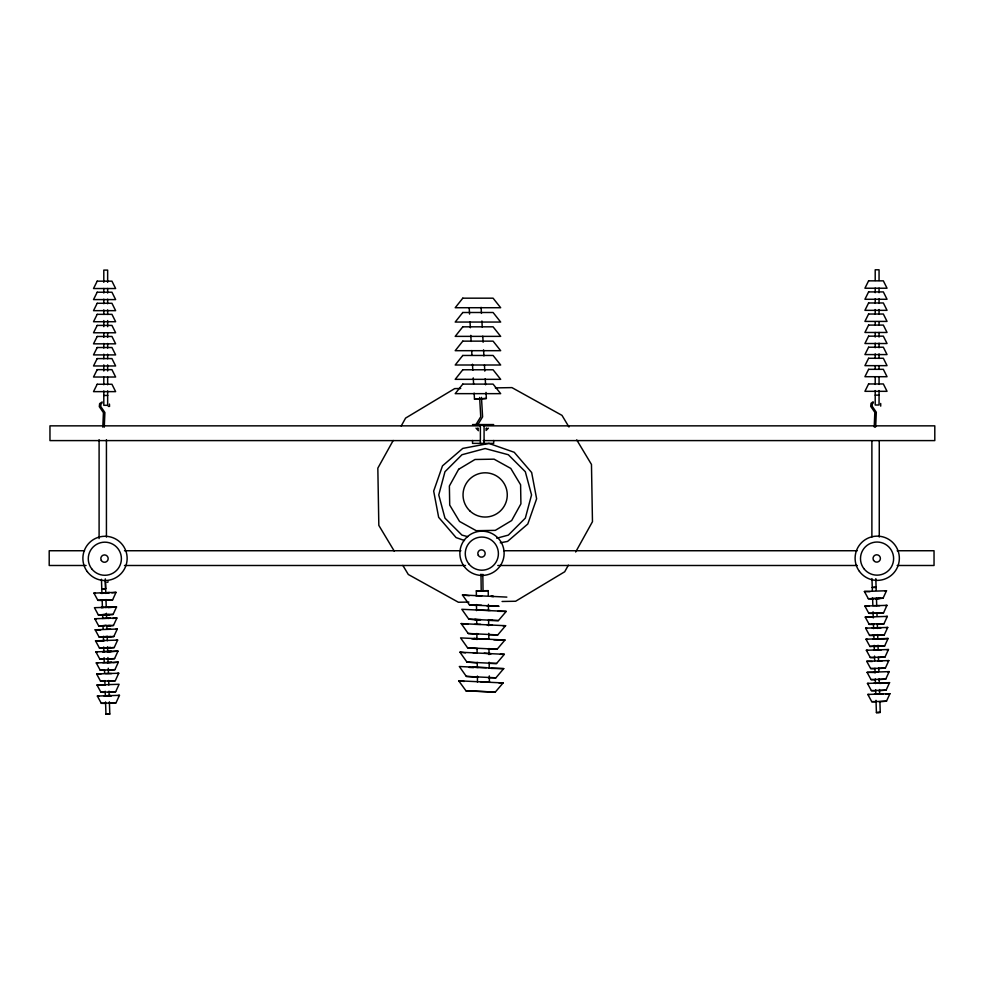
<?xml version="1.0" encoding="UTF-8"?>
<svg xmlns="http://www.w3.org/2000/svg" width="984" height="984" viewBox="0 0 984 984"><rect width="100%" height="100%" fill="white"/><g stroke="black" fill="none" stroke-linecap="round" stroke-linejoin="round"><path stroke-width="1.48" d="M101.463 579.281L101.942 593.586M105.645 588.715L101.795 589.133L105.645 588.715L105.313 578.863M102.988 600.326L100.762 600.24L112.606 599.846L116.05 592.368L93.935 593.094L97.871 600.338L101.536 600.474M103.48 614.914L101.241 614.84L105.731 614.397L98.351 614.938L94.427 607.694L116.53 606.956L113.086 614.447L107.957 614.766M103.849 625.959L101.61 625.885L106.1 625.443L98.72 625.984L94.796 618.739L116.899 618.001L113.455 625.492L107.305 625.972M104.218 637.005L101.979 636.931L113.824 636.537L117.268 629.047L95.153 629.785L99.089 637.029L102.766 637.152M109.396 701.826L109.802 714.04L107.822 714.187L105.952 714.187L105.559 701.936M871.959 578.567L872.353 590.437M872.255 587.51L876.092 587.386M868.811 613.315L883.546 612.823L886.99 605.344L864.887 606.07L868.811 613.315L872.488 613.45M872.857 624.496L869.179 624.36L865.256 617.116L887.359 616.39L883.915 623.868L876.559 623.831L881.024 623.967L878.786 624.2M874.678 635.393L872.439 635.307L884.284 634.926L887.728 627.435L865.612 628.161L869.548 635.406L873.226 635.541M873.398 646.426L884.653 645.971L888.097 638.481L865.981 639.206L869.918 646.451L884.653 645.971M878.281 712.576L876.412 712.576L880.25 712.428L879.905 701.74M102.803 427.154L103.431 412.653L99.298 406.65L99.642 403.612L102.164 401.939M104.267 427.179L104.894 412.53L100.762 406.54L100.934 404.129L101.967 403.071M874.21 426.847L874.837 412.345L870.705 406.343L871.049 403.305L873.14 401.767M875.674 426.872L876.301 412.222L872.168 406.22L872.341 403.821L873.374 402.763M110.7 647.607L106.813 648.001L114.193 647.583L117.637 640.092L95.522 640.83L99.458 648.075L103.123 648.198M107.182 659.169L114.562 658.628L118.006 651.137L95.891 651.875L99.827 659.12L103.492 659.243M107.551 670.215L114.931 669.673L118.363 662.183L96.26 662.921L100.183 670.166L103.861 670.288M107.92 681.26L115.3 680.719L118.732 673.228L96.629 673.966L100.552 681.211L104.23 681.334M108.277 692.306L115.669 691.764L119.101 684.274L96.998 685.012L100.921 692.256L104.599 692.379M108.646 703.351L116.026 702.81L119.47 695.331L97.367 696.057L101.29 703.302L104.968 703.425M875.686 598.764L883.066 598.235L886.51 590.744L864.395 591.482L868.331 598.715L871.996 598.85M877.642 657.546L885.022 657.017L888.466 649.526L866.351 650.264L870.286 657.496L873.952 657.632M878.011 668.591L885.391 668.062L888.823 660.571L866.719 661.309L870.643 668.542L874.321 668.677M878.368 679.636L885.76 679.108L889.192 671.617L867.089 672.355L871.012 679.587L874.69 679.723M878.737 690.682L886.117 690.153L889.561 682.662L867.457 683.4L871.381 690.633L875.059 690.768M879.106 701.727L886.486 701.198L889.93 693.708L867.826 694.446L871.75 701.678L875.428 701.813M486.613 427.966L485.85 429.012M488.396 428.188L486.047 430.512M393.182 440.488L377.831 468.15L378.828 525.394L394.338 551.237M401.214 425.986L405.592 418.089L454.682 388.606L460.697 388.496M568.358 565.185L564.705 571.765L515.628 601.249L502.061 601.482M575.665 551.999L592.466 521.692L591.47 464.448L576.735 439.909M475.801 424.842L480.745 416.761L479.626 397.438M477.646 424.965L482.591 416.884L481.471 397.388M488.15 620.375L498.408 620.596L506.219 611.408L461.828 609.293L468.814 619.182L480.303 620.043M488.851 634.717L497.781 634.901L505.591 625.713L461.201 623.598L468.187 633.487L478.298 634.274M488.224 649.022L497.154 649.206L504.976 640.018L460.586 637.903L467.572 647.792L477.671 648.579M488.925 663.364L496.539 663.511L504.349 654.323L459.958 652.195L466.945 662.097L477.043 662.884M488.31 677.668L495.911 677.804L503.722 668.628L459.331 666.5L466.318 676.389L477.818 677.263M495.284 692.109L503.107 682.933L458.716 680.805L466.022 690.866L495.284 692.109L465.69 690.694M108.252 581.864L107.059 582.38M874.112 426.478L875.588 426.515L874.555 426.564M496.748 538.211L508.347 535.111L525.333 518.125L531.544 494.927L525.333 471.73L508.347 454.743L485.149 448.532L461.951 454.743L444.965 471.73L438.753 494.927L444.965 518.125L461.951 535.111L467.757 536.661M500.266 542.811L507.559 541.421L527.805 523.992L536.624 498.777L531.655 472.529L514.214 452.271L488.999 443.452L462.751 448.421L442.493 465.863L433.673 491.077L438.655 517.326L456.084 537.584L464.485 540.524M100.516 592.872L109.47 592.577L107.219 592.811M116.05 592.368L111.856 592.823M97.871 600.338L105.251 599.797M112.606 599.846L105.227 600.388M116.53 606.956L108.228 607.645M109.593 614.656L107.969 614.459M116.899 618.001L112.705 618.469M115.78 629.317L117.268 629.047M99.089 637.029L106.469 636.488M113.824 636.537L106.444 637.079M116.149 640.363L117.637 640.092M99.458 648.075L110.515 647.447M118.006 651.137L108.314 651.888M99.827 659.12L114.562 658.628M102.84 662.699L111.795 662.404L107.305 662.736M118.363 662.183L112.828 662.749M100.183 670.166L114.931 669.673M111.549 673.56L105.448 673.523M117.244 673.499L118.732 673.228M100.552 681.211L115.3 680.719M100.921 692.256L115.669 691.764M117.982 695.59L119.47 695.331M101.29 703.302L116.026 702.81M105.965 714.15L109.802 714.04M885.022 591.015L886.51 590.744M868.331 598.715L883.066 598.235M879.807 605.664L873.706 605.627M885.502 605.615L886.99 605.344M883.546 612.823L876.191 612.897M885.871 616.661L887.359 616.39M869.179 624.36L876.559 623.831M883.915 623.868L877.765 624.36M886.24 627.706L887.728 627.435M869.548 635.406L876.929 634.877M884.284 634.926L876.904 635.455M888.097 638.481L882.55 639.046M869.918 646.451L877.298 645.922M881.283 649.858L873.534 649.932M886.965 649.797L888.466 649.526M870.286 657.496L885.022 657.017M887.334 660.842L888.823 660.571M870.643 668.542L885.391 668.062M887.703 671.888L889.192 671.617M871.012 679.587L885.76 679.108M889.561 682.662L879.868 683.413M871.381 690.633L886.117 690.153M874.395 694.224L883.349 693.929L881.111 694.15M889.93 693.708L885.735 694.175M871.75 701.678L886.486 701.198M104.648 588.961C107.92 588.666 99.409 588.949 102.668 589.022M101.967 618.407L110.319 618.223L108.08 618.456M108.326 625.812L110.565 625.59L108.338 625.504M104.353 640.387L102.705 640.682M875.108 587.337L876.092 587.239L872.255 587.386M877.925 598.555L880.176 598.333L871.221 598.629L873.448 598.702M873.952 612.995L872.304 613.29M874.321 624.041L872.07 624.262L874.309 624.348M878.909 627.878L880.545 627.755M879.143 635.246L881.393 635.012L876.929 634.987M879.511 646.291L881.762 646.058L877.285 646.033M880.741 683.105L882.98 682.884L874.038 683.179L876.264 683.253M474.14 393.083L474.485 399.16L479.503 398.852M486.022 392.395L486.379 398.471L481.373 398.766M476.391 595.418L476.33 590.855L481.348 590.757L488.236 590.695L488.298 595.259M488.236 590.695L476.33 590.855M880.717 406.134L880.692 403.465M474.485 399.16L486.379 398.471M105.227 600.277L109.716 599.945L105.239 599.92M105.472 607.509L109.95 607.177L100.995 607.472L103.234 607.558M105.706 614.988L109.396 614.816M106.444 636.956L110.934 636.636L106.469 636.599M106.936 651.691L111.426 651.359L102.471 651.654L104.698 651.74M876.658 628.235L880.803 628.063M877.027 639.022L881.516 638.702L873.165 639.059M108.412 695.872L110.651 695.774M108.4 696.131L111.167 696.008M878.146 671.801L874.259 672.195M105.731 614.508L113.086 614.447M105.719 614.865L98.351 614.938M106.1 625.553L113.455 625.492M106.223 629.243L110.688 629.268M873.521 617.251L865.256 617.116M103.8 640.965L95.522 640.83M875.034 646.439L877.273 646.39M877.777 660.756L882.254 660.793M105.263 685.147L96.998 685.012M875.366 672.49L867.089 672.355M110.663 695.467L103.935 695.836L106.174 695.922M878.281 712.416L880.25 712.428M495.346 387.893L511.926 387.61L561.987 415.371L568.973 426.994M468.925 602.06L458.384 602.245L408.311 574.484L402.874 565.443M875.206 395.137L879.167 395.137M103.8 395.457L107.76 395.457M472.529 424.559L493.673 424.559M480.094 425.851L49.963 425.851L49.963 440.598L480.094 440.598M483.156 425.851L934.8 425.851L934.8 440.598L483.156 440.598M84.538 550.745L49.2 550.745L49.2 565.492L86.063 565.492M124.476 550.745L460.893 550.745M503.906 550.745L857.236 550.745M897.174 550.745L934.037 550.745L934.037 565.492L897.174 565.492M124.476 565.492L465.506 565.492M497.769 565.492L857.236 565.492M476.76 605.517L469.442 604.877L462.455 594.988L506.846 597.103M491.434 596.464L493.636 596.476L490.881 596.181M469.442 604.877L499.036 606.292L488.765 606.07M506.219 611.408L497.929 611.298M468.814 619.182L498.408 620.596M490.389 620.301L492.59 620.314L489.835 620.018M490.18 625.074L492.394 625.086L486.822 624.631M502.873 625.701L505.591 625.713M468.187 633.487L497.781 634.901M504.976 640.018L493.845 639.821M467.572 647.792L497.154 649.206M473.169 652.835L475.37 652.847M488.937 653.684L491.139 653.696L484.165 653.167M500.266 654.311L504.349 654.323M466.945 662.097L496.539 663.511M503.722 668.628L491.176 668.394M466.318 676.389L495.911 677.804M499.011 682.908L503.107 682.933M869.905 591.679L864.395 591.482M869.044 606.267L864.887 606.07M880.557 627.583L872.193 627.952L874.432 628.026M102.397 626.107L98.72 625.984M100.663 629.981L95.153 629.785M872.23 661.506L866.719 661.309M100.786 674.151L96.629 673.966M481.889 595.75L475.862 595.726M481.471 605.283L475.444 605.258M486.994 605.886L493.218 606.009L490.462 605.713M477.24 609.932L490.253 610.486M480.856 619.588L474.62 619.453L480.192 619.908M480.647 624.36L474.62 624.336M480.536 681.666L489.897 682.293M489.011 639.083L473.796 638.53L476.551 638.825M471.865 638.874L476.33 639.12M486.354 667.619L472.541 667.14L478.113 667.582M469.122 667.398L473.599 667.644M469.257 595.726L462.455 594.988M468.015 624.336L461.201 623.598M465.506 652.847L459.958 652.195M464.263 681.445L458.716 680.805M108.277 406.392L109.556 406.404L109.445 404.055M865.612 628.161L867.089 628.333M865.981 639.206L867.457 639.379M866.351 650.264L867.826 650.424M93.935 593.094L95.411 593.266M867.457 683.4L868.921 683.56M867.826 694.446L869.29 694.606M94.796 618.739L96.26 618.911M114.193 647.583L102.939 648.05M95.891 651.875L97.367 652.048M96.26 662.921L97.736 663.093M97.367 696.057L98.83 696.229M478.433 430.734L476.01 428.138M478.409 428.975L477.843 427.917M481.102 307.328L481.459 313.404M481.902 320.993L482.246 327.069M482.775 336.184L483.132 342.26M483.562 349.861L483.919 355.937M484.448 365.052L484.792 371.128M485.235 378.717L485.592 384.793M469.22 308.017L469.565 314.093M470.008 321.682L470.364 327.758M470.795 335.359L471.151 341.436M471.68 350.55L471.939 355.101M472.468 364.215L472.824 370.291M473.255 377.893L473.612 383.969M875.821 578.654L876.191 590.289M876.449 597.928L876.707 605.566M876.953 613.192L877.051 616.242M877.31 623.881L877.457 628.456M877.666 634.569L877.814 639.145M878.023 645.258L878.171 649.834M878.429 657.472L878.528 660.522M878.786 668.148L878.884 671.211M879.143 678.837L879.29 683.425M879.499 689.526L879.647 694.101M872.611 598.038L872.857 605.701M873.066 611.777L873.275 617.915M873.472 623.991L873.62 628.604M873.829 634.68L873.976 639.293M874.186 645.369L874.333 649.981M874.542 656.082L874.69 660.67M874.948 668.259L875.096 672.871M875.305 678.948L875.452 683.56M875.662 689.636L875.809 694.249M876.006 700.362L876.412 712.576M105.35 580.56L105.78 593.438M105.989 599.539L106.247 607.177M106.444 613.29L106.604 617.866M106.85 625.492L106.948 628.555M107.207 636.181L107.354 640.769M107.564 646.869L107.711 651.445M107.92 657.558L108.068 662.134M108.277 668.247L108.425 672.822M108.683 680.461L108.83 685.036M109.04 691.149L109.187 695.725M102.151 599.65L102.41 607.325M102.656 614.926L102.754 618.014M103.013 625.603L103.111 628.69M103.369 636.291L103.517 640.904M103.726 646.98L103.874 651.592M104.083 657.669L104.23 662.281M104.489 669.883L104.587 672.97M104.845 680.571L104.944 683.659M105.202 691.26L105.35 695.872M488.408 604.385L488.482 610.474M488.605 619.6L488.679 625.689M488.777 633.302L488.851 639.379M488.962 648.505L489.048 654.594M489.146 662.207L489.22 668.284M489.319 675.897L489.392 681.986M482.824 574.312L483.033 590.695M480.992 574.139L481.201 590.658M476.502 604.557L476.576 610.634M476.699 619.772L476.748 624.336M476.871 633.462L476.945 639.551M477.055 648.677L477.117 653.241M477.228 662.367L477.289 666.931M477.4 676.057L477.486 682.146M879.265 441.029L879.265 537.03M879.056 280.489L879.056 269.788L875.206 269.788L875.206 280.489M879.056 288.14L879.056 292.715M879.056 298.841L879.056 303.416M879.056 309.542L879.056 314.117M879.056 321.768L879.056 324.818M879.056 332.469L879.056 337.057M879.056 343.17L879.056 347.758M879.056 353.871L879.056 358.459M879.056 366.097L879.056 369.16M879.056 376.798L879.056 384.437M879.056 390.562L879.056 405.002L875.206 405.002L875.206 390.562M875.206 288.14L875.206 292.715M875.206 298.841L875.206 303.416M875.206 309.542L875.206 314.117M875.206 321.768L875.206 324.818M875.206 332.469L875.206 337.057M875.206 343.17L875.206 347.758M875.206 353.871L875.206 358.459M875.206 366.097L875.206 369.16M875.206 376.798L875.206 384.437M871.885 441.029L871.885 537.03M493.673 440.488L493.673 443.378L472.529 443.378L472.529 440.488M484.079 443.489L484.079 425.051L480.389 425.051L480.389 443.489M107.65 282.334L107.65 270.096L103.8 270.096L103.8 282.334M107.65 288.447L107.65 293.035M107.65 299.148L107.65 303.736M107.65 309.849L107.65 314.437M107.65 320.55L107.65 326.663M107.65 332.776L107.65 337.364M107.65 343.478L107.65 348.065M107.65 354.178L107.65 358.766M107.65 364.879L107.65 370.993M107.65 377.106L107.65 384.756M107.65 390.869L107.65 405.31L103.8 405.31L103.8 390.869M106.432 439.725L106.432 537.067M103.8 288.447L103.8 293.035M103.8 299.148L103.8 303.736M103.8 309.849L103.8 314.437M103.8 320.55L103.8 326.663M103.8 332.776L103.8 337.364M103.8 343.478L103.8 348.065M103.8 354.178L103.8 358.766M103.8 364.879L103.8 370.993M103.8 377.106L103.8 384.756M99.101 439.725L99.101 538.58M97.195 281.166L93.517 288.533L115.632 288.533L111.942 281.166L97.195 281.166M97.195 292.223L93.517 299.591L115.632 299.591L111.942 292.223L97.195 292.223M97.195 303.281L93.517 310.661L115.632 310.661L111.942 303.281L97.195 303.281M97.195 314.339L93.517 321.719L115.632 321.719L111.942 314.339L97.195 314.339M97.195 325.409L93.517 332.776L115.632 332.776L111.942 325.409L97.195 325.409M97.195 336.466L93.517 343.834L115.632 343.834L111.942 336.466L97.195 336.466M97.195 347.524L93.517 354.904L115.632 354.904L111.942 347.524L97.195 347.524M97.195 358.582L93.517 365.962L115.632 365.962L111.942 358.582L97.195 358.582M97.195 369.652L93.517 377.02L115.632 377.02L111.942 369.652L97.195 369.652M97.195 384.264L93.517 391.632L115.632 391.632L111.942 384.264L97.195 384.264M868.601 280.846L864.924 288.226L887.039 288.226L883.349 280.846L868.601 280.846M868.601 291.916L864.924 299.284L887.039 299.284L883.349 291.916L868.601 291.916M868.601 302.974L864.924 310.341L887.039 310.341L883.349 302.974L868.601 302.974M868.601 314.031L864.924 321.411L887.039 321.411L883.349 314.031L868.601 314.031M868.601 325.089L864.924 332.469L887.039 332.469L883.349 325.089L868.601 325.089M868.601 336.159L864.924 343.527L887.039 343.527L883.349 336.159L868.601 336.159M868.601 347.217L864.924 354.584L887.039 354.584L883.349 347.217L868.601 347.217M868.601 358.274L864.924 365.654L887.039 365.654L883.349 358.274L868.601 358.274M868.601 369.332L864.924 376.712L887.039 376.712L883.349 369.332L868.601 369.332M868.601 383.957L864.924 391.324L887.039 391.324L883.349 383.957L868.601 383.957M458.63 469.307L449.381 485.998L449.713 505.087L459.54 521.446L476.231 530.696L495.309 530.364L511.668 520.536L520.917 503.845L520.597 484.768L510.77 468.409L494.079 459.159L474.989 459.491L458.63 469.307M462.787 298.177L455.211 307.721L500.659 307.721L493.082 298.177L462.787 298.177M462.787 312.494L455.211 322.051L500.659 322.051L493.082 312.494L462.787 312.494M462.787 326.823L455.211 336.368L500.659 336.368L493.082 326.823L462.787 326.823M462.787 341.141L455.211 350.685L500.659 350.685L493.082 341.141L462.787 341.141M462.787 355.458L455.211 365.002L500.659 365.002L493.082 355.458L462.787 355.458M462.787 369.775L455.211 379.332L500.659 379.332L493.082 369.775L462.787 369.775M462.787 384.104L455.211 393.649L500.659 393.649L493.082 384.104L462.787 384.104M469.786 510.831A22.115 22.115 0 0 0 506.612 500.278A22.115 22.115 0 0 0 479.06 473.661A22.115 22.115 0 0 0 469.786 510.831M87.219 571.544A22.115 22.115 0 0 0 125.3 567.227A22.115 22.115 0 0 0 102.52 536.415A22.115 22.115 0 0 0 87.219 571.544M101.327 560.474A3.69 3.69 0 0 0 107.723 560.388A3.69 3.69 0 0 0 104.452 554.902A3.69 3.69 0 0 0 101.327 560.474M91.697 568.813A16.568 16.568 0 0 0 120.146 565.062A16.568 16.568 0 0 0 102.668 542.307A16.568 16.568 0 0 0 91.697 568.813M863.915 568.678A16.568 16.568 0 0 0 892.365 564.927A16.568 16.568 0 0 0 874.887 542.172A16.568 16.568 0 0 0 863.915 568.678M873.546 560.339A3.69 3.69 0 0 0 879.93 560.265A3.69 3.69 0 0 0 876.67 554.767A3.69 3.69 0 0 0 873.546 560.339M859.438 571.409A22.115 22.115 0 0 0 897.506 567.091A22.115 22.115 0 0 0 874.739 536.28A22.115 22.115 0 0 0 859.438 571.409M464.214 566.452A22.115 22.115 0 0 0 502.283 562.135A22.115 22.115 0 0 0 479.516 531.323A22.115 22.115 0 0 0 464.214 566.452M468.692 563.721A16.568 16.568 0 0 0 497.141 559.957A16.568 16.568 0 0 0 479.663 537.202A16.568 16.568 0 0 0 468.692 563.721M478.322 555.382A3.69 3.69 0 0 0 484.706 555.296A3.69 3.69 0 0 0 481.447 549.81A3.69 3.69 0 0 0 478.322 555.382"/></g></svg>
